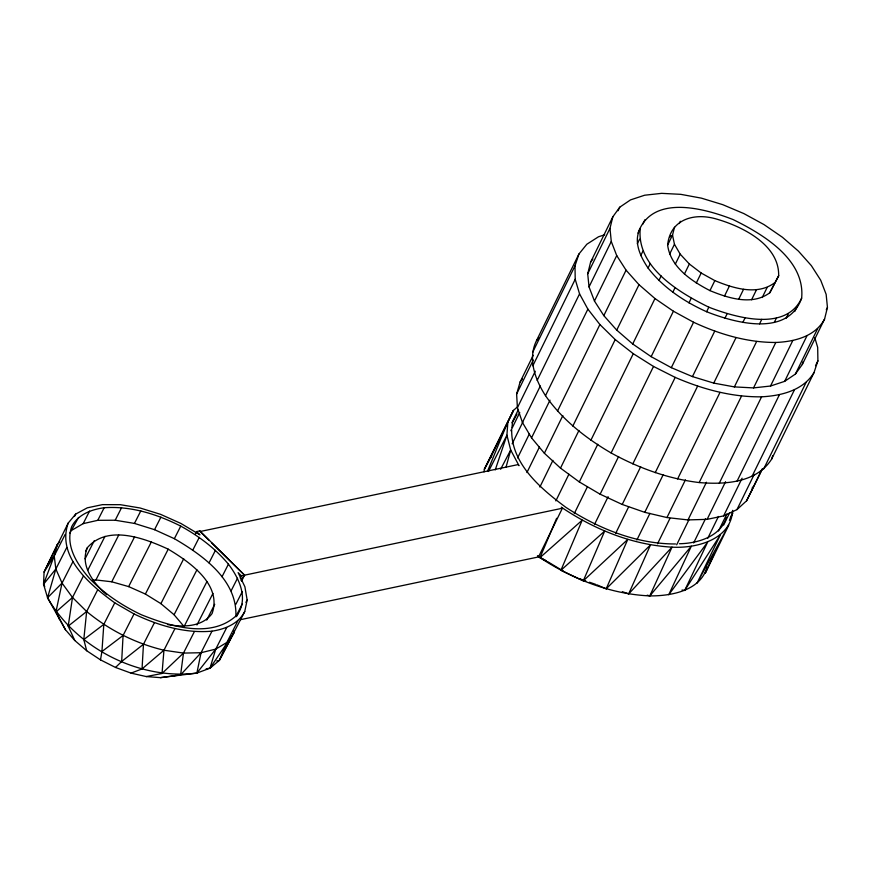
<?xml version="1.0" encoding="UTF-8"?>
<svg xmlns="http://www.w3.org/2000/svg" width="871" height="871" viewBox="0 0 871 871"><rect width="100%" height="100%" fill="white"/><g stroke="black" fill="none" stroke-linecap="round" stroke-linejoin="round"><path stroke-width="1.31" d="M778.641 275.802C779.556 244.337 740.971 225.785 715.124 218.665C693.229 212.687 670.115 219.721 667.622 245.067C670.528 267.299 691.618 281.072 709.952 290.62C728.276 298.165 752.217 305.895 769.79 292.754L778.641 275.802L769.79 292.754M732.631 510.352C731.183 539.661 696.354 548.578 672.009 547.151C632.194 544.887 594.12 529.383 561.316 507.194L562.383 508.239L241.387 575.84L238.121 572.606L244.903 586.771L247.146 599.988L244.74 611.562L219.318 660.425L209.998 668.188L196.879 673.087L160.449 677.649L146.284 676.571L131.053 673.12L115.538 667.458L100.492 659.87L86.686 650.735L74.797 640.512L65.445 629.722L47.557 597.756L43.55 584.223L44.083 572.029L68.178 523.101L75.69 514.086L87.307 507.826L102.44 504.636L120.329 504.69L140.035 507.978L160.569 514.336L180.874 523.438L199.916 534.816L196.639 531.582L195.485 533.869M115.538 667.458L121.668 661.492L123.072 635.492L134.025 613.946C158.228 625.498 184.924 633.587 211.991 631.17C224.99 629.2 238.425 623.886 244.74 611.562M131.053 673.12L142.038 668.928L143.475 644.257L154.417 622.711M801.647 298.132C787.841 337.393 735.266 323.021 706.599 311.731C684.236 301.638 663.19 287.637 648.068 268.05C640.544 256.923 633.043 241.605 640.229 228.594C636.527 267.234 678.966 292.525 708.831 307.191C735.451 317.49 785.936 332.243 801.647 298.132C805.348 259.493 762.909 234.201 733.044 219.546C704.312 208.311 651.911 193.787 638.008 233.134M100.492 659.87L101.929 651.541L103.812 624.387L114.765 602.841C90.595 585.301 56.354 556.928 68.178 523.101M146.284 676.571L162.028 673.468L163.955 650.223L174.908 628.677M86.686 650.735L83.801 639.554L86.654 611.496L97.606 589.95M533.215 355.259L520.118 381.999L516.623 394.04L517.407 407.704L522.437 422.479L531.539 437.852L544.386 453.258L560.499 468.13L579.313 481.946L600.13 494.205L622.221 504.451L644.769 512.333L666.957 517.548L687.992 519.922L707.121 519.356L723.638 515.882L736.953 509.611L746.589 500.792L752.185 489.72L752.457 487.139M484.069 471.886L484.352 469.273L513.476 410.393L517.505 406.811M511.691 430.002C511.157 463.905 540.989 488.86 565.987 507.423C598.497 528.523 636.287 544.037 675.504 543.972M511.963 427.487L512.507 422.446L516.993 414.161M160.449 677.649L180.613 674.873L183.476 653.087L194.429 631.54M74.797 640.512L68.199 626.14L72.5 597.484L83.442 575.938M66.795 547.445L55.853 568.992L47.557 597.756C76.082 648.089 139.393 680.327 196.879 673.087L201.049 652.717L211.991 631.17M216.77 660.969L219.318 660.425L233.798 633.108L234.332 630.539M65.445 629.722L55.918 611.975L62.048 583.08L73.001 561.534M587.707 273.821L590.582 262.236L612.836 216.803L619.771 207.178L630.517 199.895L644.638 195.224L661.622 193.351L680.784 194.342L701.416 198.153L722.701 204.652L743.845 213.58L764.009 224.598L782.441 237.271L798.424 251.131L811.347 265.633L820.7 280.222L826.144 294.333L827.45 307.441L824.587 319.015L802.322 364.459L795.386 374.073L784.651 381.356L770.519 386.027L753.546 387.9L734.373 386.909L713.752 383.098L692.456 376.599L671.323 367.671L651.149 356.664L632.716 343.98L616.733 330.12L603.821 315.618L594.458 301.028L589.025 286.918L587.707 273.821L609.972 228.376L612.836 216.803M802.322 364.459L802.964 361.879M667.622 245.067L672.521 235.072L674.524 227.211M44.737 586.542L43.55 584.223L54.22 555.959L57.236 544.647L59.729 541.642M506.127 466.91L510.689 450.013L506.922 435.184L507.869 421.793L513.476 410.393L490.34 458.19L491.701 455.871M167.559 624.594C182.812 627.174 201.952 627.305 212.078 613.554C222.41 584.539 189.486 561.915 168.212 549.166C144.662 538.322 107.906 524.255 87.416 547.619C79.599 565.464 93.73 583.526 106.643 594.73M206.122 668.808L209.998 668.188L215.758 649.102L226.71 627.556M707.1 567.206C700.273 590.876 671.193 596.036 649.81 595.906C610.419 594.153 572.672 579.117 539.976 557.636L537.461 555.905L546.324 560.902M726.49 517.265C720.687 536.601 697.671 543.45 679.402 543.733M814.799 337.676L817.684 347.409L817.902 360.844L813.982 372.668L771.597 459.18C756.376 482.948 724.585 484.69 699.173 482.556C668.155 478.821 638.41 467.977 611.126 452.964C585.9 438.244 562.296 419.822 545.496 395.663C535.186 379.658 527.445 358.841 536.536 340.539L578.921 254.027L586.847 244.228L598.508 236.781L604.746 234.767M532.617 352.363L575.002 265.851L578.921 254.027M771.597 459.18L772.773 455.631M495.24 469.915L506.922 435.184L488.468 471.483M487.51 471.244L507.869 421.793L484.352 469.273L489.742 459.3M219.318 660.425L226.863 642.46L237.816 620.914M546.367 560.978L539.976 557.636L556.634 518.267M596.787 584.779L606.183 588.818L627.762 539.432L583.287 580.837L560.913 570.298L582.209 520.194L539.976 557.636M583.287 580.837L604.67 531.092L560.913 570.298M237.674 614.338C248.475 597.985 239.024 577.996 228.42 564.179C215.3 548.36 198.686 536.003 180.754 526.117C157.128 514.206 130.911 505.822 104.172 507.739C91.368 509.47 77.987 514.423 71.727 526.574C64.9 545.943 77.53 564.909 89.887 578.877C104.618 593.968 122.31 605.715 141.32 614.741C170.444 626.303 211.991 639.739 237.674 614.338L236.509 616.624M622.362 591.681L628.666 593.913L650.528 544.865L606.183 588.818M647.24 595.176L649.81 595.906L672.009 547.151L628.666 593.913M714.231 553.564L705.238 573.281L728.82 525.071L697.04 583.189L720.339 534.946L684.704 590.44L682.037 590.026M729.397 520.292L732.772 512.888L730.388 517.712M65.162 534.413L54.22 555.959L44.083 572.029L57.236 544.647M684.704 590.44L707.655 542.089L668.743 594.741L691.324 546.215L649.81 595.906M241.55 581.218L244.533 575.132L199.786 530.864L196.639 531.582M516.623 394.04L533.292 360.006M532.834 365.798L575.208 279.286L575.002 265.851M517.407 407.704L535.273 371.231M511.93 422.783L518.452 409.457M618.018 210.771L619.771 207.178M510.842 430.731L519.747 412.56M537.167 380.398L579.553 293.886L575.208 279.286M522.437 422.479L540.303 386.016M512.148 443.829L522.84 422.021M589.025 286.918L611.279 241.474L609.972 228.376M545.496 395.663L587.881 309.14L579.553 293.886M517.592 457.95L529.459 433.714M594.458 301.028L616.722 255.595L611.279 241.474M531.539 437.852L550.004 400.17M642.722 224.261L644.943 219.71M637.332 243.76L639.564 239.22M526.944 472.539L539.41 447.095M603.821 315.618L626.075 270.184L616.722 255.595M557.516 411.058L599.901 324.545L587.881 309.14M640.74 255.595L642.972 251.055M544.386 453.258L562.84 415.576M539.868 487.041L552.922 460.378M616.733 330.12L638.998 284.686L626.075 270.184M648.068 268.05L650.289 263.499M572.824 426.082L615.209 339.57L599.901 324.545M679.26 223.52L680.349 221.288M560.499 468.13L578.954 430.448M669.559 254.278L674.459 244.283L672.521 235.072M658.922 280.495L661.154 275.944M555.85 500.89L568.905 474.238M632.716 343.98L654.981 298.546L638.998 284.686M675.308 264.163L680.207 254.169L674.459 244.283M590.897 440.214L633.282 353.691L615.209 339.57M562.383 508.239L538.518 556.939L240.614 619.64M579.313 481.946L597.767 444.264M672.782 292.308L675.014 287.757M684.443 273.995L689.342 264L680.207 254.169M574.283 513.574L587.337 486.911M651.149 356.664L673.414 311.219L654.981 298.546M611.126 452.964L653.511 366.451L633.282 353.691M696.288 283.031L701.188 273.037L689.342 264M688.95 302.89L691.171 298.35M600.13 494.205L618.595 456.524M594.447 524.592L608.1 496.72M671.323 367.671L693.577 322.237C719.326 334.224 747.209 342.553 775.8 342.466C794.178 341.704 815.343 336.642 824.587 319.015M709.952 290.62L714.851 280.625C733.164 288.17 757.106 295.89 774.678 282.759M706.599 311.731L708.831 307.191M632.814 463.905L675.199 377.393C702.451 389.152 731.716 397.23 761.592 396.817C781.124 395.804 803.095 390.502 813.982 372.668M622.221 504.451L640.675 466.78M724.443 296.173L729.332 286.178M615.59 533.52L628.644 506.857M692.456 376.599L714.721 331.165M724.868 318.372L727.089 313.821M738.662 299.308L743.562 289.303M655.221 472.67L697.606 386.158M644.769 512.333L663.223 474.651M751.575 299.766L756.474 289.771M742.821 322.477L745.043 317.937M636.875 540.009L649.94 513.357M713.752 383.098L736.006 337.654M762.212 297.523L767.111 287.528M677.594 478.963L719.979 392.451M759.566 323.849L761.787 319.309M666.957 517.548L685.412 479.867M657.507 543.831L669.973 518.387M734.373 386.909L756.638 341.476M774.265 322.422L776.486 317.871M699.173 482.556L741.548 396.033M786.175 318.253L788.397 313.712M687.992 519.922L706.457 482.24M676.669 544.811L689.135 519.366M753.546 387.9L775.8 342.466M794.7 311.557L796.921 307.017M719.206 483.329L761.592 396.817M693.643 542.938L705.521 518.702M770.519 386.027L792.773 340.583M707.121 519.356L725.576 481.674M707.775 538.267L718.455 516.459M784.651 381.356L806.905 335.923M737.018 481.26L779.403 394.748M723.638 515.882L742.103 478.201M826.274 309.826L827.45 307.441M718.51 530.983L726.828 514.021M795.386 374.073L817.64 328.639M723.67 525.006L729.604 512.888M752.011 476.426L794.396 389.903M736.953 509.611L754.221 474.368M746.589 500.792L762.071 469.186M752.185 489.72L762.31 469.055M763.671 468.979L806.056 382.467M815.517 365.722L817.902 360.844M74.471 516.481L75.69 514.086M69.898 533.063L78.564 517.45M72.173 530.025L83.181 523.634L89.571 511.059M83.181 523.634L97.781 520.314L104.172 507.739M85.565 551.256L87.416 547.619M85.064 558.812L94.318 540.608M87.731 570.298L104.999 536.329M97.781 520.314L115.19 520.237L121.57 507.673M92.174 580.293L95.919 579.944L118.728 535.055M115.19 520.237L134.45 523.417L140.841 510.852M95.919 579.944L111.76 581.784L134.57 536.895M134.45 523.417L154.537 529.677L160.928 517.113M111.76 581.784L128.636 586.597L151.456 541.708M184.064 626.565L174.091 614.752L160.906 603.657L145.403 594.055L168.212 549.166M242.258 604.038L235.867 616.603C237.609 579.977 202.638 555.197 174.374 538.692L180.754 526.117M160.906 603.657L183.716 558.768M192.872 549.96L199.263 537.385M174.091 614.752L196.911 569.863M209.051 562.873L215.442 550.309M184.685 625.356L206.884 581.676M196.933 624.975L212.96 593.423M222.029 576.744L228.42 564.179M206.721 620.076L214.734 604.3M231.12 590.832L237.5 578.257M240.233 578.126L241.387 575.84M235.812 604.354L242.203 591.79M245.927 602.384L247.146 599.988M500.618 469.262L510.689 450.013L519.007 465.669L517.94 464.624L200.09 531.528L199.786 530.864M49.146 561.795L51.857 557.244M209.998 668.188L233.798 633.108M240.864 580.238L244.533 575.132L211.686 542.894M590.582 262.236L592.89 259.035M520.118 381.999L522.415 379.005M196.879 673.087L215.758 649.102L226.863 642.46M43.55 584.223L55.853 568.992L54.22 555.959M536.536 340.539L538.92 337.6M180.613 674.873L201.049 652.717L215.758 649.102M669.636 237.206L671.291 235.518M47.557 597.756L62.048 583.08L55.853 568.992M162.028 673.468L183.476 653.087L201.049 652.717M55.918 611.975L72.5 597.484L62.048 583.08M142.038 668.928L163.955 650.223L183.476 653.087M68.199 626.14L86.654 611.496C109.071 630.081 135.626 643.44 163.955 650.223M121.668 661.492L143.475 644.257M83.801 639.554L103.812 624.387M101.929 651.541L123.072 635.492M172.839 676.288L175.332 675.352M579.727 578.823L585.824 580.946M589.471 582.22L595.568 584.343M128.636 586.597L145.403 594.055M154.537 529.677L174.374 538.692M653.511 366.451L675.199 377.393M673.414 311.219L693.577 322.237M701.188 273.037L714.851 280.625M114.765 602.841L134.025 613.946M547.434 561.534L563.036 570.973M200.09 531.528L208.79 540.053M72.5 597.484L86.654 611.496M58.313 616.32L59.076 618.9"/></g></svg>
